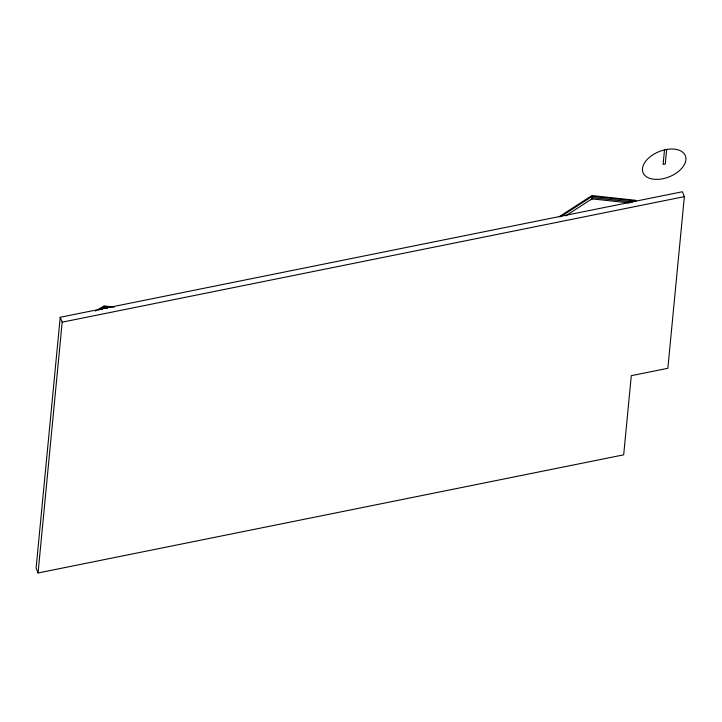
<?xml version="1.0" encoding="UTF-8"?>
<svg xmlns="http://www.w3.org/2000/svg" width="722" height="722" viewBox="0 0 722 722"><rect width="100%" height="100%" fill="white"/><g stroke="black" fill="none" stroke-linecap="round" stroke-linejoin="round"><path stroke-width="1.08" d="M60.224 317.274L36.1 568.097L38.058 572.979L623.682 454.833L631.29 375.666L667.85 368.292L684.357 196.637L682.398 191.754L60.224 317.274L62.173 322.165L38.058 572.979M101.423 309.621L104.284 307.897L104.41 306.615L109.961 307.355M591.832 199.786L592.166 196.321L636.01 201.041L635.712 200.301L591.869 195.581L559.054 216.826M664.493 149.923L663.103 164.426L665.269 163.984L666.668 149.481M560.615 216.753L592.166 196.321M565.759 215.815L591.923 198.875L629.467 202.918M95.439 311.101L104.112 305.875L114.094 307.202M98.625 310.099L104.41 306.615M62.173 322.165L684.357 196.637M592.04 197.602L632.598 201.961M104.284 307.897L107.542 308.33M665.585 149.653L662.742 150.356A22.797 13.592 -21.8 0 0 645.125 175.717A22.797 13.592 -21.8 0 0 681.748 168.325A22.797 13.592 -21.8 0 0 668.41 149.21L665.585 149.653"/></g></svg>
